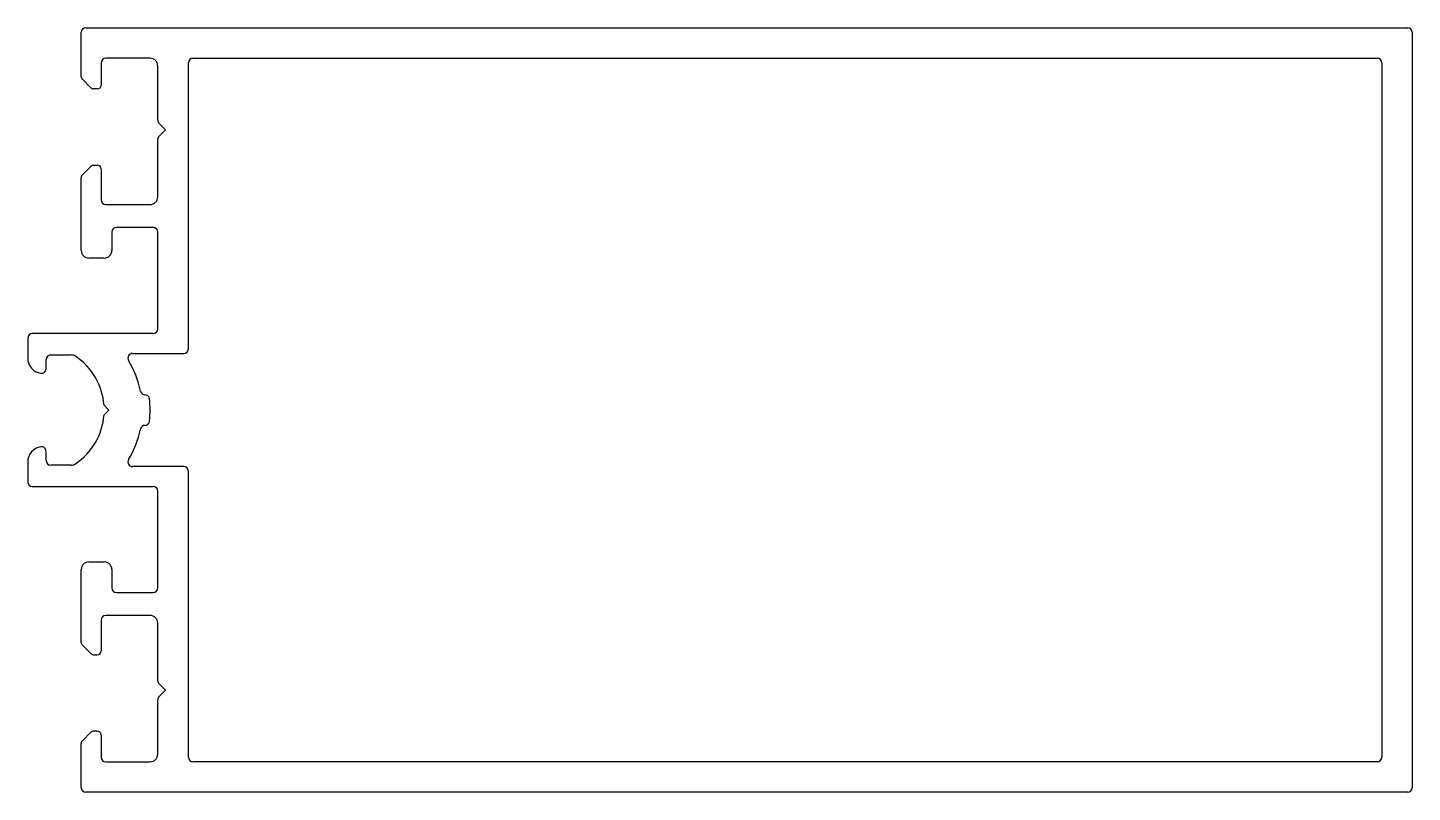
# Model space of a CAD drawing. Extents: x 149.9 to 240.4, y 366.3 to 416.3.
import ezdxf

# ---------------------------------------------------------------- set-up
doc = ezdxf.new("R2010")
doc.units = 0
doc.header["$LTSCALE"] = 5
doc.layers.get('0').update_dxf_attribs({"linetype": 'CONTINUOUS'})

msp = doc.modelspace()

# ---------------------------------------------------------------- linework, layer by layer
at = {"color": 0}
for p, q in [((153.677, 416.314), (240.072, 416.314)), ((153.377, 413.117), (153.377, 416.014)), ((240.372, 416.014), (240.372, 366.614)), ((154.677, 414.014), (154.677, 412.564)), ((157.877, 414.314), (154.977, 414.314)), ((158.377, 410.265), (158.377, 413.814)), ((160.377, 395.311), (160.377, 414.014)), ((160.677, 414.314), (238.072, 414.314)), ((238.372, 414.014), (238.372, 368.614)), ((154.004, 412.387), (153.45, 412.941)), ((154.427, 412.314), (154.18, 412.314)), ((158.877, 409.641), (158.465, 410.053)), ((158.465, 409.229), (158.877, 409.641)), ((158.377, 405.249), (158.377, 409.017)), ((153.45, 406.687), (154.004, 407.241)), ((154.18, 407.314), (154.427, 407.314)), ((153.377, 401.749), (153.377, 406.51)), ((154.677, 407.064), (154.677, 405.049)), ((154.977, 404.749), (157.877, 404.749)), ((155.377, 402.949), (155.377, 401.749)), ((158.077, 403.249), (155.677, 403.249)), ((158.377, 396.611), (158.377, 402.949)), ((154.877, 401.249), (153.877, 401.249)), ((149.877, 396.011), (149.877, 394.704)), ((158.077, 396.311), (150.177, 396.311)), ((151.077, 394.011), (151.077, 394.611)), ((151.377, 394.911), (152.729, 394.911)), ((156.724, 395.011), (160.077, 395.011)), ((157.539, 392.311), (157.546, 392.311)), ((154.865, 391.623), (155.177, 391.311)), ((155.177, 391.311), (154.865, 391)), ((157.546, 390.311), (157.539, 390.311)), ((151.077, 388.011), (151.077, 388.611)), ((149.877, 387.919), (149.877, 386.611)), ((152.729, 387.711), (151.377, 387.711)), ((160.077, 387.611), (156.724, 387.611)), ((160.377, 368.614), (160.377, 387.311)), ((150.177, 386.311), (158.077, 386.311)), ((158.377, 379.679), (158.377, 386.011)), ((153.877, 381.379), (154.877, 381.379)), ((153.377, 376.117), (153.377, 380.879)), ((155.377, 380.879), (155.377, 379.679)), ((155.677, 379.379), (158.077, 379.379)), ((154.677, 377.579), (154.677, 375.564)), ((157.877, 377.879), (154.977, 377.879)), ((158.377, 373.611), (158.377, 377.379)), ((153.45, 375.941), (154.004, 375.387)), ((154.18, 375.314), (154.427, 375.314)), ((158.877, 372.987), (158.465, 373.399)), ((158.465, 372.575), (158.877, 372.987)), ((158.377, 368.814), (158.377, 372.362)), ((154.004, 370.241), (153.45, 369.687)), ((154.427, 370.314), (154.18, 370.314)), ((153.377, 366.614), (153.377, 369.51)), ((154.677, 370.064), (154.677, 368.614)), ((154.977, 368.314), (157.877, 368.314)), ((238.072, 368.314), (160.677, 368.314)), ((240.072, 366.314), (153.677, 366.314))]:
    msp.add_line(p, q, dxfattribs=at)
for centre, radius, start, end in [((153.677, 416.014), 0.3, 90, 180), ((240.072, 416.014), 0.3, 0, 90), ((154.977, 414.014), 0.3, 90, 180), ((157.877, 413.814), 0.5, 0, 90), ((160.677, 414.014), 0.3, 90, 180), ((238.072, 414.014), 0.3, 0, 90), ((153.627, 413.117), 0.25, 180, 225), ((154.18, 412.564), 0.25, 225, 270), ((154.427, 412.564), 0.25, 270, 0), ((158.677, 410.265), 0.3, 180, 225), ((158.677, 409.017), 0.3, 135, 180), ((154.18, 407.064), 0.25, 90, 135), ((154.427, 407.064), 0.25, 0, 90), ((153.627, 406.51), 0.25, 135, 180), ((154.977, 405.049), 0.3, 180, 270), ((157.877, 405.249), 0.5, 270, 0), ((155.677, 402.949), 0.3, 90, 180), ((158.077, 402.949), 0.3, 0, 90), ((153.877, 401.749), 0.5, 180, 270), ((154.877, 401.749), 0.5, 270, 0), ((158.077, 396.611), 0.3, 270, 0), ((150.177, 396.011), 0.3, 90, 180), ((150.877, 394.704), 1, 180, 261.78679), ((151.377, 394.611), 0.3, 90, 180), ((152.729, 394.411), 0.5, 55.98355, 90), ((150.637, 391.311), 4.24, 4.21253, 55.98355), ((156.724, 394.711), 0.3, 90, 211.32405), ((160.077, 395.311), 0.3, 270, 0), ((150.775, 394.013), 0.301, 262.05969, 359.7271), ((151.137, 391.311), 6.24, 11.46544, 31.32405), ((157.546, 392.611), 0.3, 191.46544, 270), ((157.539, 392.011), 0.3, 6.24013, 90), ((151.137, 391.311), 6.74, 353.75987, 6.24013), ((150.637, 391.311), 4.24, 304.01645, 355.78747), ((151.137, 391.311), 6.24, 328.67595, 348.53456), ((157.546, 390.011), 0.3, 90, 168.53456), ((157.539, 390.611), 0.3, 270, 353.75987), ((150.877, 387.919), 1, 98.21321, 180), ((150.779, 388.614), 0.298, 359.5855, 98.62771), ((151.377, 388.011), 0.3, 180, 270), ((152.729, 388.211), 0.5, 270, 304.01645), ((156.724, 387.911), 0.3, 148.67595, 270), ((160.077, 387.311), 0.3, 0, 90), ((150.177, 386.611), 0.3, 180, 270), ((158.077, 386.011), 0.3, 0, 90), ((153.877, 380.879), 0.5, 90, 180), ((154.877, 380.879), 0.5, 0, 90), ((155.677, 379.679), 0.3, 180, 270), ((158.077, 379.679), 0.3, 270, 0), ((154.977, 377.579), 0.3, 90, 180), ((157.877, 377.379), 0.5, 0, 90), ((153.627, 376.117), 0.25, 180, 225), ((154.427, 375.564), 0.25, 270, 0), ((154.18, 375.564), 0.25, 225, 270), ((158.677, 373.611), 0.3, 180, 225), ((158.677, 372.362), 0.3, 135, 180), ((154.18, 370.064), 0.25, 90, 135), ((154.427, 370.064), 0.25, 0, 90), ((153.627, 369.51), 0.25, 135, 180), ((154.977, 368.614), 0.3, 180, 270), ((157.877, 368.814), 0.5, 270, 0), ((160.677, 368.614), 0.3, 180, 270), ((238.072, 368.614), 0.3, 270, 360), ((153.677, 366.614), 0.3, 180, 270), ((240.072, 366.614), 0.3, 270, 360)]:
    msp.add_arc(centre, radius, start, end, dxfattribs=at)

doc.saveas('drawing.dxf')
